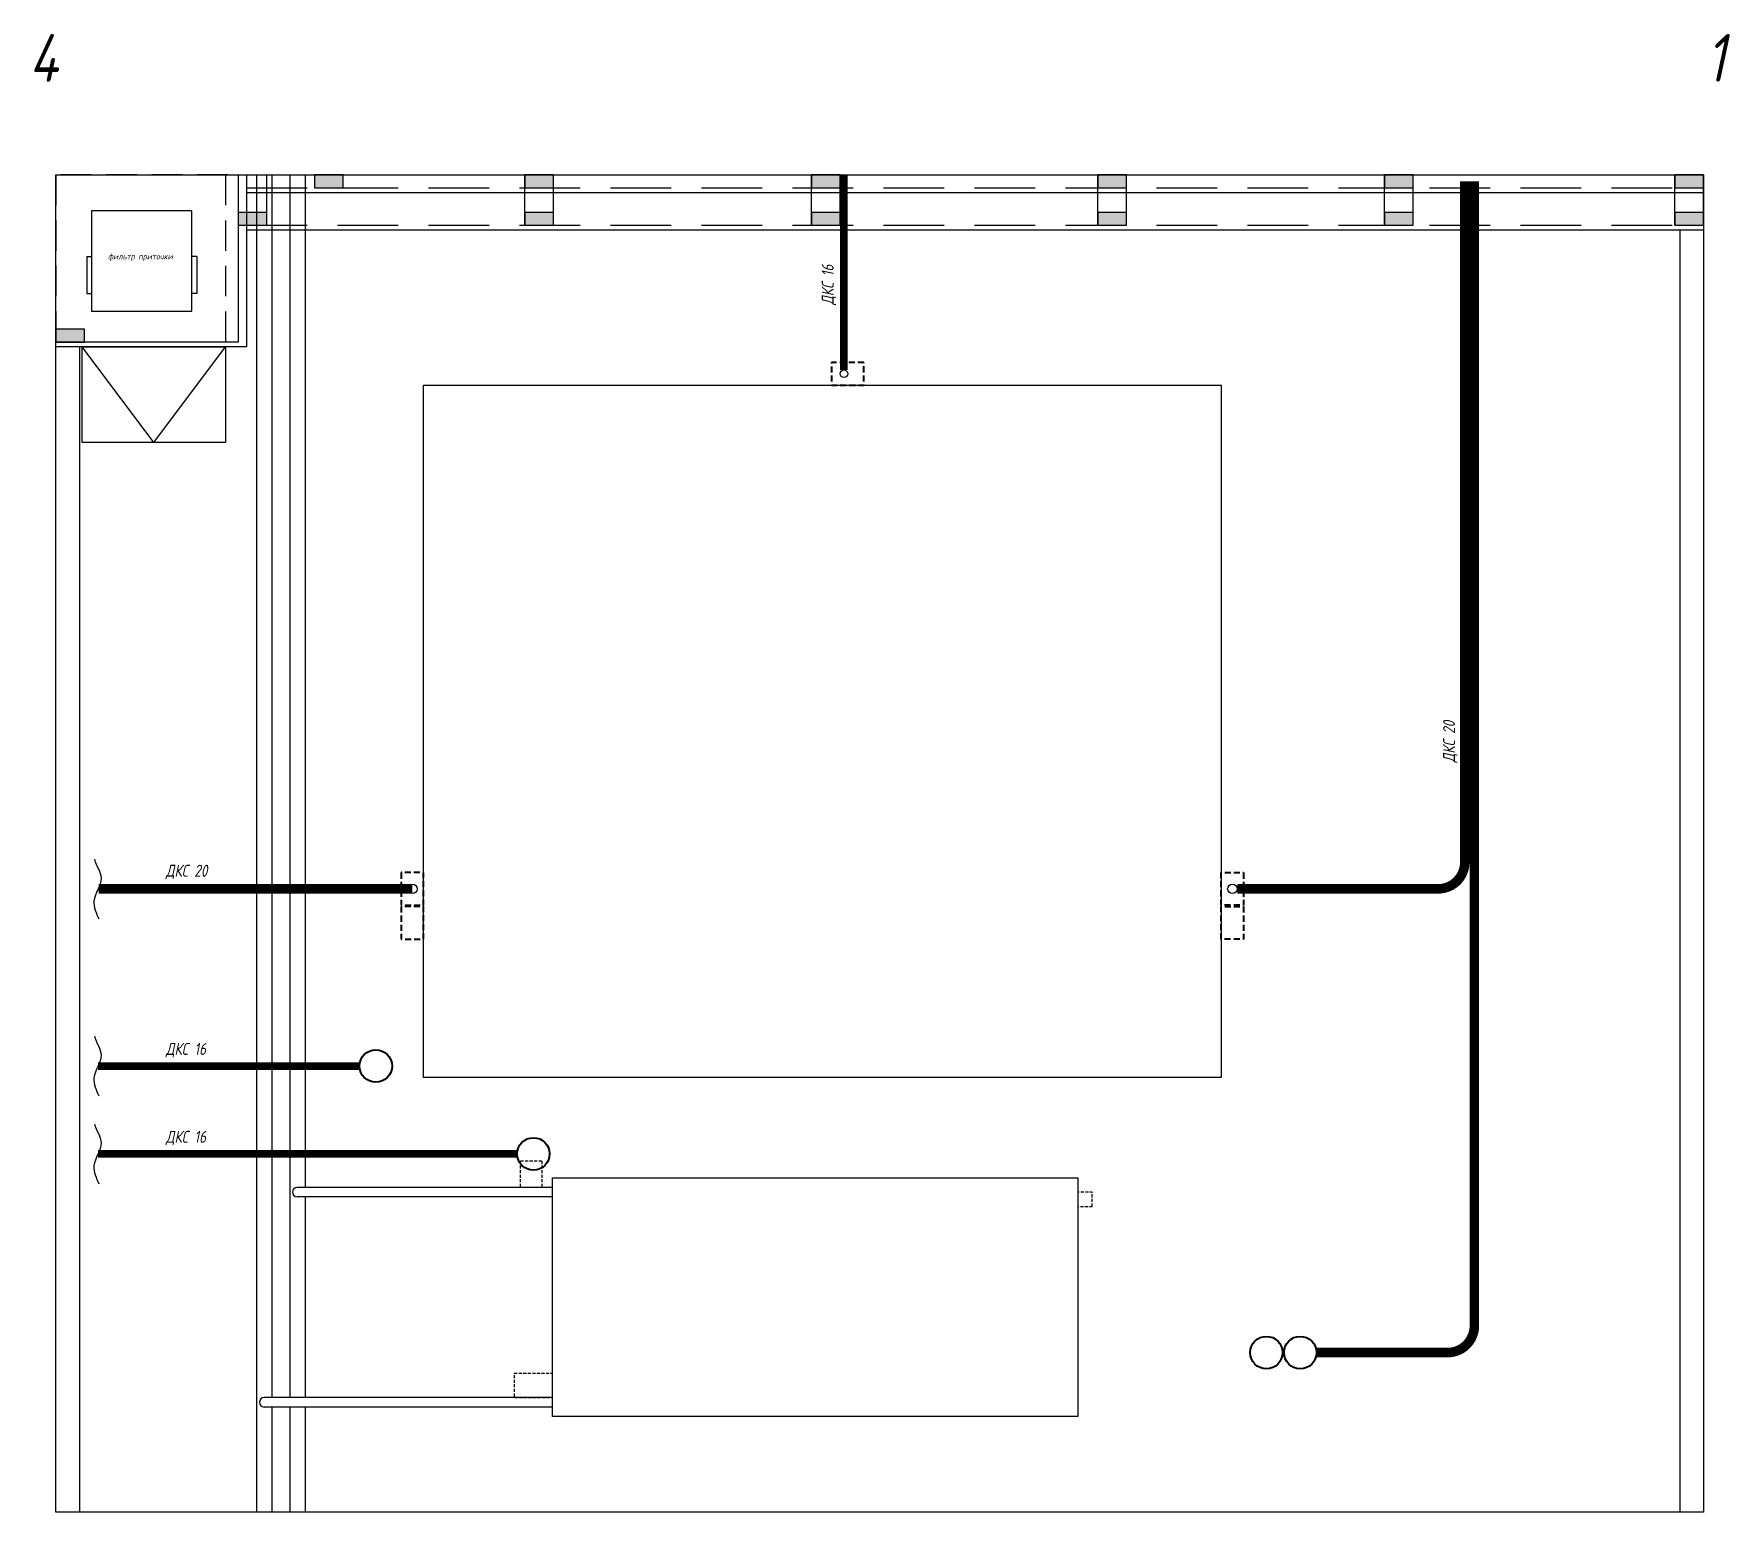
# Model space of a CAD drawing. Header units: millimetres. Extents: x -46 to 3505, y 0 to 3095.
import ezdxf
from ezdxf.enums import TextEntityAlignment as Align

# ---------------------------------------------------------------- set-up
doc = ezdxf.new("R2010")
doc.units = ezdxf.units.MM
doc.linetypes.add('DASHED', pattern=[19.05, 12.7, -6.35])
for name, color, linetype in [('01 Черновое', 7, 'Continuous'), ('02 ОВиК', 7, 'Continuous'), ('02 ЭОМ и СС', 7, 'Continuous'), ('03 Потолок', 5, 'Continuous'), ('04 Лючки', 2, 'Continuous'), ('10 Перегородки', 7, 'Continuous')]:
    doc.layers.add(name, color=color, linetype=linetype)
doc.styles.add('ГОСТ-ISOCPEUR', font='isocpeui.ttf', dxfattribs={"width": 0.8})

msp = doc.modelspace()

# ---------------------------------------------------------------- hatches: boundary and pattern name
at = {"layer": '03 Потолок'}
for points in [[(602, 2773), (602, 2800), (542, 2800), (542, 2773)], [(1042, 2773), (1042, 2800), (982, 2800), (982, 2773)], [(1642, 2773), (1642, 2800), (1582, 2800), (1582, 2773)], [(2242, 2773), (2242, 2800), (2182, 2800), (2182, 2773)], [(2842, 2773), (2842, 2800), (2782, 2800), (2782, 2773)], [(3450, 2773), (3450, 2800), (3390, 2800), (3390, 2773)], [(442, 2694.5), (442, 2721.5), (382, 2721.5), (382, 2694.5)], [(1042, 2694.5), (1042, 2721.5), (982, 2721.5), (982, 2694.5)], [(1642, 2694.5), (1642, 2721.5), (1582, 2721.5), (1582, 2694.5)], [(2242, 2694.5), (2242, 2721.5), (2182, 2721.5), (2182, 2694.5)], [(2842, 2694.5), (2842, 2721.5), (2782, 2721.5), (2782, 2694.5)], [(3450, 2694.5), (3450, 2721.5), (3390, 2721.5), (3390, 2694.5)], [(60, 2450), (60, 2477), (0, 2477), (0, 2450)]]:
    msp.add_hatch(color=256, dxfattribs=at).paths.add_polyline_path(points)

# ---------------------------------------------------------------- linework, layer by layer
at = {"layer": '01 Черновое'}
for p, q in [((420, 2800), (420, 0)), ((452, 2800), (452, 240)), ((490, 2800), (490, 240)), ((522, 2800), (522, 680)), ((1040, 680), (505.3, 680)), ((1040, 660), (505.3, 660)), ((522, 660), (522, 240)), ((1040, 240), (436.2, 240)), ((1040, 220), (436.2, 220)), ((452, 220), (452, 0)), ((490, 220), (490, 0)), ((522, 220), (522, 0))]:
    msp.add_line(p, q, dxfattribs=at)
at = {"layer": '01 Черновое', "linetype": 'DASHED', "ltscale": 0.5}
for p, q in [((972.5, 735), (972.5, 680)), ((1017.5, 735), (972.5, 735)), ((1017.5, 735), (1017.5, 680))]:
    msp.add_line(p, q, dxfattribs=at)
at = {"layer": '01 Черновое'}
for points in [[(0, 2800), (3450, 2800), (3450, 0), (0, 0)], [(770, 910), (770, 2360), (2440, 2360), (2440, 910)], [(1040, 200), (1040, 700), (2140, 700), (2140, 200)]]:
    msp.add_lwpolyline(points, close=True, dxfattribs=at)
at = {"layer": '01 Черновое', "linetype": 'DASHED', "ltscale": 0.5, "flags": 128}
for points in [[(2170, 640), (2170, 670), (2140, 670), (2140, 640)], [(1040, 240), (1040, 290), (960, 290), (960, 240)]]:
    msp.add_lwpolyline(points, close=True, dxfattribs=at)
at = {"layer": '01 Черновое'}
for centre in [(505.3, 670), (436.2, 230)]:
    msp.add_arc(centre, 10, 90, 270, dxfattribs=at)
at = {"layer": '02 ОВиК', "color": 7, "linetype": 'DASHED', "lineweight": -2, "ltscale": 5}
for p, q in [((360, 2800), (0, 2800)), ((0, 2800), (0, 2440)), ((360, 2800), (0, 2800)), ((0, 2800), (0, 2440)), ((355, 2800), (355, 2440)), ((355, 2800), (355, 2440)), ((355, 2440), (0, 2440)), ((355, 2440), (0, 2440))]:
    msp.add_line(p, q, dxfattribs=at)
at = {"layer": '02 ОВиК', "color": 7, "lineweight": -2}
for p, q in [((65, 2628.8), (75, 2628.8)), ((65, 2628.8), (65, 2551.6)), ((65, 2628.8), (75, 2628.8)), ((65, 2628.8), (65, 2551.6)), ((295, 2628.8), (285, 2628.8)), ((295, 2628.8), (285, 2628.8)), ((295, 2628.8), (295, 2551.6)), ((295, 2628.8), (295, 2551.6)), ((65, 2551.6), (75, 2551.6)), ((65, 2551.6), (75, 2551.6)), ((295, 2551.6), (285, 2551.6)), ((295, 2551.6), (285, 2551.6))]:
    msp.add_line(p, q, dxfattribs=at)
at = {"layer": '02 ОВиК', "color": 7, "lineweight": -2, "flags": 128}
msp.add_lwpolyline([(285, 2515), (285, 2725), (75, 2725), (75, 2515)], close=True, dxfattribs=at)
msp.add_lwpolyline([(285, 2515), (285, 2725), (75, 2725), (75, 2515)], close=True, dxfattribs=at)
at = {"layer": '02 ЭОМ и СС', "color": 7, "const_width": 16}
for points in [[(1650, 2391.5), (1650, 2800)], [(636, 934), (88.4, 934)], [(966, 750), (88.4, 750)]]:
    msp.add_lwpolyline(points, dxfattribs=at)
at = {"layer": '02 ЭОМ и СС', "color": 1, "const_width": 20}
for points in [[(2473.5, 1305), (2894, 1305, 0.414214), (2950, 1361), (2950, 2786.5)], [(2639.5, 334), (2914, 334, 0.414214), (2970, 390), (2970, 2786.5)]]:
    msp.add_lwpolyline(points, format="xyb", dxfattribs=at)
at = {"layer": '02 ЭОМ и СС', "linetype": 'DASHED', "lineweight": 40, "flags": 128}
msp.add_lwpolyline([(1692, 2407), (1624, 2407), (1624, 2360), (1692, 2360)], close=True, dxfattribs=at)
msp.add_lwpolyline([(1692, 2407), (1624, 2407), (1624, 2360), (1692, 2360)], close=True, dxfattribs=at)
at = {"layer": '02 ЭОМ и СС', "color": 1, "const_width": 20}
msp.add_lwpolyline([(746.5, 1305), (89.8, 1305)], dxfattribs=at)
at = {"layer": '02 ЭОМ и СС', "color": 1, "linetype": 'DASHED', "lineweight": 40, "flags": 128}
for points in [[(723, 1339), (723, 1271), (770, 1271), (770, 1339)], [(2487, 1339), (2487, 1271), (2440, 1271), (2440, 1339)], [(723, 1268), (723, 1200), (770, 1200), (770, 1268)], [(2487, 1268), (2487, 1200), (2440, 1200), (2440, 1268)]]:
    msp.add_lwpolyline(points, close=True, dxfattribs=at)
at = {"layer": '02 ЭОМ и СС'}
msp.add_circle((1650, 2383.5), 8, dxfattribs=at)
msp.add_circle((1650, 2383.5), 8, dxfattribs=at)
at = {"layer": '02 ЭОМ и СС', "color": 1}
for centre in [(746.5, 1305), (746.5, 1305), (2463.5, 1305)]:
    msp.add_circle(centre, 10, dxfattribs=at)
at = {"layer": '02 ЭОМ и СС', "lineweight": 40}
for centre in [(670, 934), (1000, 750)]:
    msp.add_circle(centre, 34, dxfattribs=at)
at = {"layer": '02 ЭОМ и СС', "color": 1, "lineweight": 40}
for centre in [(2534.5, 334), (2605.5, 334)]:
    msp.add_circle(centre, 34, dxfattribs=at)
at = {"layer": '02 ЭОМ и СС', "color": 1, "start_tangent": (0.237453, -0.971399), "end_tangent": (0.413803, -0.910366)}
msp.add_spline([(81.1, 1366.9), (94.8, 1327.1), (80, 1279.4), (90.2, 1241.9)], degree=3, dxfattribs=at)
msp.add_spline([(81.1, 1366.9), (94.8, 1327.1), (80, 1279.4), (90.2, 1241.9)], degree=3, dxfattribs=at)
at = {"layer": '02 ЭОМ и СС', "start_tangent": (0.237453, -0.971399), "end_tangent": (0.413803, -0.910366)}
for points in [[(81.1, 996.6), (94.8, 956.8), (80, 909), (90.2, 871.5)], [(81.1, 996.6), (94.8, 956.8), (80, 909), (90.2, 871.5)], [(81.1, 812.6), (94.8, 772.8), (80, 725), (90.2, 687.5)], [(81.1, 812.6), (94.8, 772.8), (80, 725), (90.2, 687.5)]]:
    msp.add_spline(points, degree=3, dxfattribs=at)
at = {"layer": '03 Потолок', "color": 7, "linetype": 'DASHED', "ltscale": 10}
for p, q in [((399.5, 2773), (3450, 2773)), ((399.5, 2694.5), (3450, 2694.5))]:
    msp.add_line(p, q, dxfattribs=at)
at = {"layer": '03 Потолок', "color": 7}
for p, q in [((442, 2694.5), (442, 2800)), ((982, 2694.5), (982, 2800)), ((1042, 2694.5), (1042, 2800)), ((1582, 2694.5), (1582, 2800)), ((1642, 2694.5), (1642, 2800)), ((2182, 2694.5), (2182, 2800)), ((2242, 2694.5), (2242, 2800)), ((2782, 2694.5), (2782, 2800)), ((2842, 2694.5), (2842, 2800)), ((3390, 2694.5), (3390, 2800)), ((3450, 2694.5), (3450, 2800)), ((399.5, 2763.5), (3450, 2763.5)), ((399.5, 2685), (3450, 2685))]:
    msp.add_line(p, q, dxfattribs=at)
at = {"layer": '03 Потолок', "color": 7, "flags": 128}
for points in [[(382, 2800), (382, 2450), (0, 2450)], [(399.5, 2800), (399.5, 2440), (0, 2440)]]:
    msp.add_lwpolyline(points, dxfattribs=at)
at = {"layer": '03 Потолок', "color": 7}
for points in [[(602, 2773), (602, 2800), (542, 2800), (542, 2773)], [(1042, 2773), (1042, 2800), (982, 2800), (982, 2773)], [(1642, 2773), (1642, 2800), (1582, 2800), (1582, 2773)], [(2242, 2773), (2242, 2800), (2182, 2800), (2182, 2773)], [(2842, 2773), (2842, 2800), (2782, 2800), (2782, 2773)], [(3450, 2773), (3450, 2800), (3390, 2800), (3390, 2773)], [(442, 2694.5), (442, 2721.5), (382, 2721.5), (382, 2694.5)], [(1042, 2694.5), (1042, 2721.5), (982, 2721.5), (982, 2694.5)], [(1642, 2694.5), (1642, 2721.5), (1582, 2721.5), (1582, 2694.5)], [(2242, 2694.5), (2242, 2721.5), (2182, 2721.5), (2182, 2694.5)], [(2842, 2694.5), (2842, 2721.5), (2782, 2721.5), (2782, 2694.5)], [(3450, 2694.5), (3450, 2721.5), (3390, 2721.5), (3390, 2694.5)], [(60, 2450), (60, 2477), (0, 2477), (0, 2450)]]:
    msp.add_lwpolyline(points, close=True, dxfattribs=at)
at = {"layer": '04 Лючки'}
for q in [(55, 2440), (355, 2440)]:
    msp.add_line((205, 2240), q, dxfattribs=at)
msp.add_lwpolyline([(355, 2440), (355, 2240), (55, 2240), (55, 2440)], close=True, dxfattribs=at)
at = {"layer": '10 Перегородки', "linetype": 'Continuous', "ltscale": 10}
for p, q in [((3400, 2685), (3400, 0)), ((50, 2440), (50, 0))]:
    msp.add_line(p, q, dxfattribs=at)

# ---------------------------------------------------------------- texts
at = {"layer": '01 Черновое', "style": 'ГОСТ-ISOCPEUR', "width": 0.8}
for s, p in [('4', (-25.8, 3045.1)), ('1', (3475.4, 3045.1))]:
    msp.add_text(s, height=100, dxfattribs=at).set_placement(p, align=Align.MIDDLE)
at = {"layer": '02 ОВиК', "color": 7, "linetype": 'Continuous', "style": 'ГОСТ-ISOCPEUR', "width": 0.8}
msp.add_text('фильтр приточки', height=12.5, dxfattribs=at).set_placement((109.3, 2622.9))
msp.add_text('фильтр приточки', height=12.5, dxfattribs=at).set_placement((109.3, 2622.9))
at = {"layer": '02 ЭОМ и СС', "insert": (1603.7, 2528), "char_height": 25, "width": 270.313, "attachment_point": 1, "rotation": 90, "style": 'ГОСТ-ISOCPEUR'}
msp.add_mtext('{ДКС 16}', dxfattribs=at)
at = {"layer": '02 ЭОМ и СС', "color": 1, "insert": (2904.5, 1569.9), "char_height": 25, "width": 270.313, "attachment_point": 1, "rotation": 90, "style": 'ГОСТ-ISOCPEUR'}
msp.add_mtext('{ДКС 20}', dxfattribs=at)
at = {"layer": '02 ЭОМ и СС', "color": 1, "insert": (230.5, 1355.5), "char_height": 25, "width": 270.313, "attachment_point": 1, "style": 'ГОСТ-ISOCPEUR'}
msp.add_mtext('{ДКС 20}', dxfattribs=at)
at = {"layer": '02 ЭОМ и СС', "char_height": 25, "width": 270.313, "attachment_point": 1, "style": 'ГОСТ-ISOCPEUR'}
for insert in [(230.5, 982.3), (230.5, 798.3)]:
    msp.add_mtext('{ДКС 16}', dxfattribs=dict(at, insert=insert))

doc.saveas('drawing.dxf')
